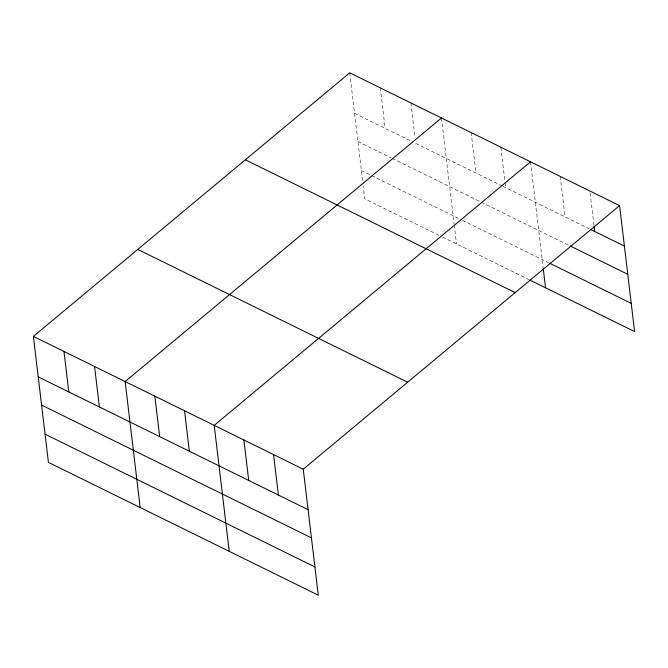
<?xml version="1.0" encoding="UTF-8"?>
<svg xmlns="http://www.w3.org/2000/svg" width="668" height="668" viewBox="0 0 668 668"><rect width="100%" height="100%" fill="white"/><g stroke="black" fill="none" stroke-linecap="round" stroke-linejoin="round"><path stroke-width="0.5" stroke-dasharray="3.34 2.5" d="M354.549 113.293L411.079 141.115M415.713 143.395L501.96 185.838M502.887 186.288L589.151 228.74M357.914 141.516L391.281 157.932M392.208 158.391L568.401 245.098M361.38 170.59L370.648 175.15M371.575 175.601L461.479 219.847M462.406 220.306L548.678 262.758M438.884 235.295L364.745 198.805L363.183 185.704M442.592 237.115L528.847 279.558M590.136 193.044L593.994 225.417M560.21 176.41L565.036 216.875M530.526 161.806L543.142 267.626M500.841 147.194L504.941 181.587M505.066 182.606L505.668 187.658M471.157 132.59L475.983 173.054M441.473 117.986L454.09 223.797M454.215 224.807L456.495 243.954M410.895 102.93L414.995 137.324M380.309 87.884L385.135 128.348M349.723 72.829L362.707 181.671"/><path stroke-width="1" d="M619.578 205.627L303.255 469.195L318.277 595.171L48.422 462.373L33.4 336.396L349.723 72.829L619.578 205.627L634.6 331.604L529.782 280.017M441.473 117.986L125.15 381.553L140.171 507.521M530.526 161.806L214.203 425.374L229.224 551.342M591.013 229.658L624.405 246.091M570.255 246.008L627.77 274.306M549.605 263.209L631.235 303.381M245.34 159.811L515.195 292.601M137.783 249.423L407.639 382.213M33.4 336.396L303.255 469.195M38.226 376.861L308.082 509.659M41.591 405.084L311.447 537.874M45.057 434.158L314.912 566.948M594.119 226.427L594.72 231.479M543.268 268.628L545.547 287.774M273.571 454.591L278.397 495.046M243.887 439.978L248.713 480.442M184.518 410.762L189.345 451.226M154.834 396.157L159.66 436.621M94.564 366.498L99.39 406.962M63.986 351.451L68.812 391.916"/></g></svg>
